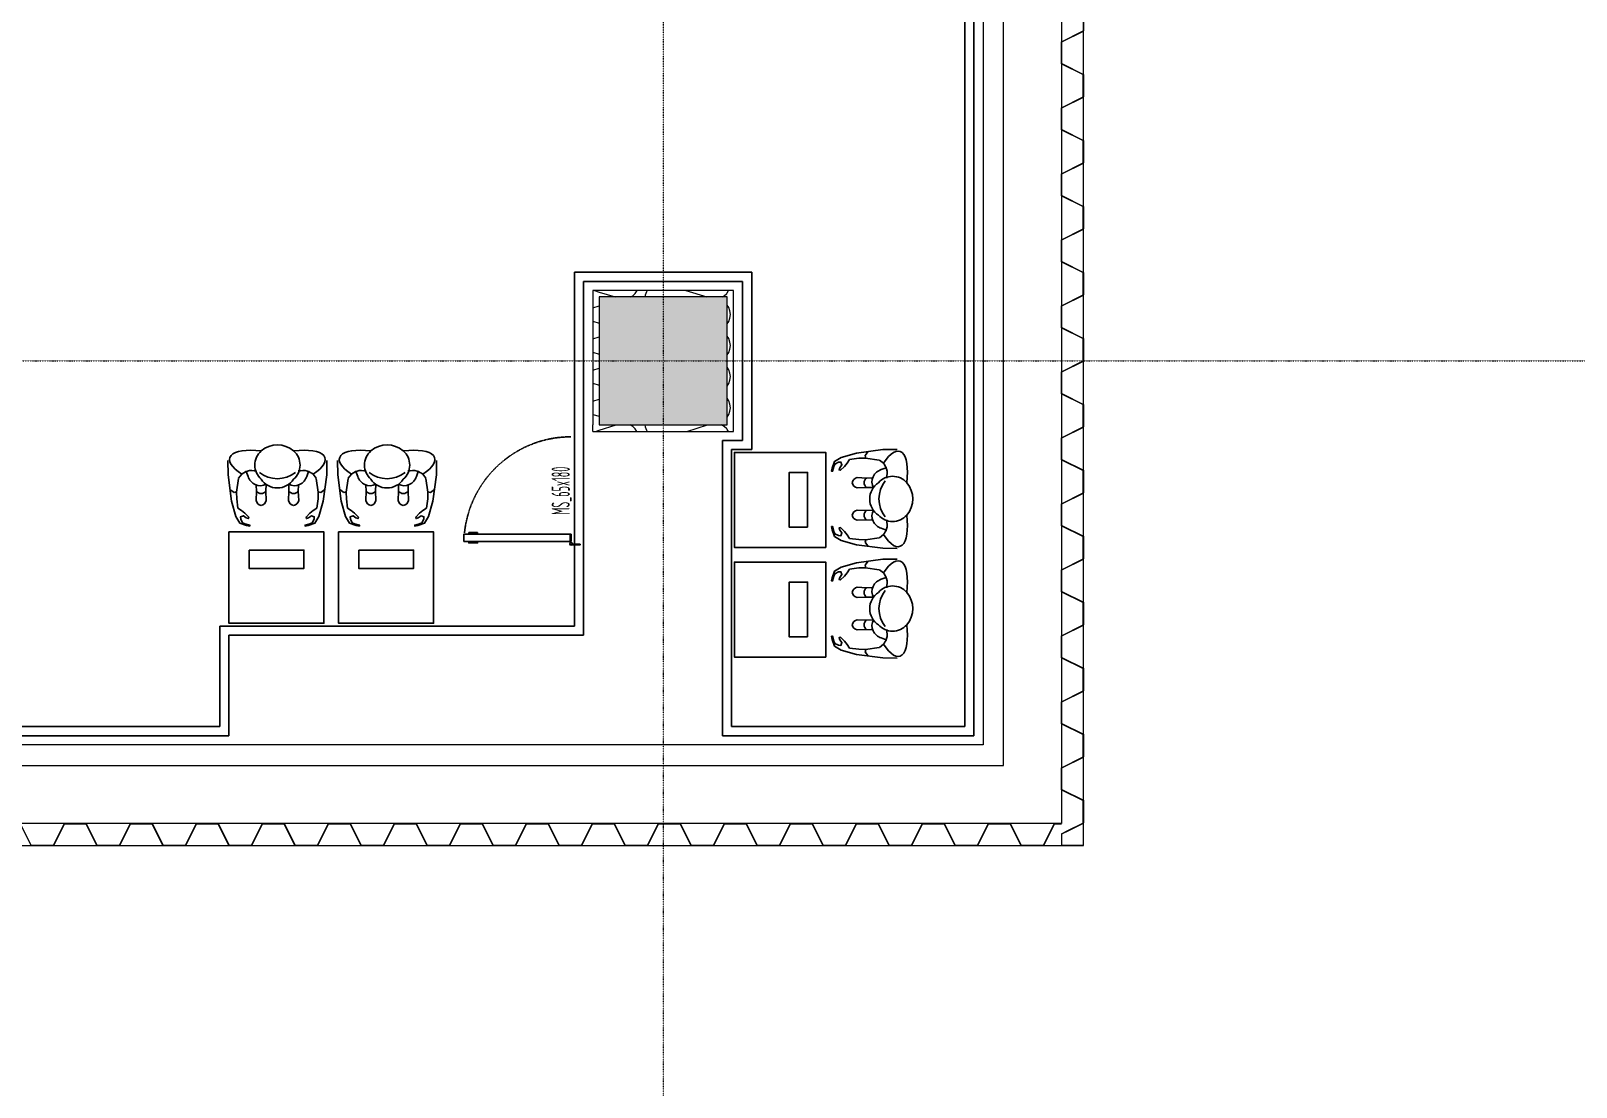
# Model space of a CAD drawing. Extents: x -32000 to 290600, y -29000 to 131250.
# Drawn here: x 258142 to 266594, y -3973 to 1806 of the extents above; entities that cross this region are included whole.
import ezdxf
from ezdxf.enums import TextEntityAlignment as Align

# ---------------------------------------------------------------- set-up
doc = ezdxf.new("R2010")
doc.units = 0
doc.header["$LTSCALE"] = 10
for name, pattern in [('H12PL3$0$JJP_三點線', [0.9, 0.3, -0.15, 0, -0.15, 0, -0.15, 0, -0.15]), ('H12PL3$0$JJP_虛線(退縮線、投影線、地下室範圍、非屬本工程、圖面分區)', [0.45, 0.3, -0.15]), ('XFDP30$0$HIDDEN', [0.3, 0.2, -0.1]), ('XFM7P30ICA$0$H12PL3$0$JJP_三點線', [0.9, 0.3, -0.15, 0, -0.15, 0, -0.15, 0, -0.15]), ('XFM7P30ICA$0$H12PL3$0$JJP_虛線(退縮線、投影線、地下室範圍、非屬本工程、圖面分區)', [0.45, 0.3, -0.15]), ('XFM7P30ICA$0$XFDP30$0$HIDDEN', [0.3, 0.2, -0.1])]:
    doc.linetypes.add(name, pattern=pattern)
for name, color, linetype in [('H12PL3$0$A-WALL-EX', 252, 'Continuous'), ('H12PL3$0$A-WALL-IN', 252, 'Continuous'), ('H12PL3$0$S-COL', 252, 'Continuous'), ('H12PL3$0$S-GRID', 252, 'Continuous'), ('XFDP30$0$A-Door (50K)', 2, 'Continuous'), ('XFDP30$0$A-W-P1S (50K)', 2, 'Continuous'), ('XFDP30$0$B-BM', 2, 'Continuous'), ('XFDP30$0$MDT-3-MF-4', 8, 'Continuous'), ('XFM7P30ICA$0$H12PL3$0$A-WALL-EX', 252, 'Continuous'), ('XFM7P30ICA$0$H12PL3$0$A-WALL-IN', 252, 'Continuous'), ('XFM7P30ICA$0$H12PL3$0$Hattch', 252, 'Continuous'), ('XFM7P30ICA$0$H12PL3$0$S-COL', 252, 'Continuous'), ('XFM7P30ICA$0$H12PL3$0$S-GRID', 252, 'Continuous'), ('XFM7P30ICA$0$XFDP30$0$A-Door (50K)', 2, 'Continuous'), ('XFM7P30ICA$0$XFDP30$0$A-W-P1S (50K)', 2, 'Continuous'), ('XFM7P30ICA$0$XFDP30$0$B-BM', 2, 'Continuous'), ('XFM7P30ICA$0$XFDP30$0$MDT-3-MF-4', 8, 'Continuous')]:
    doc.layers.add(name, color=color, linetype=linetype)
doc.styles.add('XFDP30$0$AA-TXT', font='isocp.shx', dxfattribs={"width": 0.8, "bigfont": 'china.shx'})
doc.styles.add('XFM7P30ICA$0$XFDP30$0$AA-TXT', font='isocp.shx', dxfattribs={"width": 0.8, "bigfont": 'china.shx'})

# ---------------------------------------------------------------- blocks, each defined once
blk = doc.blocks.new('XFDP30$0$Door-S65ab')
for p, q in [((8.79, 55.44), (8.79, 60.34)), ((8.79, 60.34), (9.59, 60.34)), ((9.59, 60.34), (9.59, 55.44)), ((9.59, 55.44), (8.79, 55.44))]:
    blk.add_line(p, q)
blk.add_lwpolyline([(4.79, 55.44), (4.79, 60.34), (3.99, 60.34), (3.99, 55.44)], close=True)
at = {"ltscale": 5}
blk.add_lwpolyline([(8.79, 4.34), (8.79, 62.94), (4.79, 62.94), (4.79, 4.34)], close=True, dxfattribs=at)
at = {"ltscale": 500}
for points in [[(3.25, -0.65), (3.25, 3.85), (3, 3.85), (3, -0.65)], [(8.49, 4.84), (3.99, 4.84), (3.99, 4.59), (8.49, 4.59)]]:
    blk.add_lwpolyline(points, close=True, dxfattribs=at)
at = {"linetype": 'XFDP30$0$HIDDEN', "ltscale": 0.1}
blk.add_arc((3.45, 4.39), 58.55, 0, 84.16667, dxfattribs=at)
at = {"ltscale": 500, "extrusion": (0, 0, -1)}
blk.add_ellipse((3.45, 4.39), major_axis=(-0.495, 0.495), ratio=1, start_param=5.497787, end_param=11.780972, dxfattribs=at)
at = {"color": 9, "style": 'XFDP30$0$AA-TXT', "width": 0.45}
blk.add_attdef('65X180', text='', height=10, dxfattribs=at).set_placement((32.5, 10), align=Align.MIDDLE_CENTER)
blk = doc.blocks.new('XFDP30')
at = {"layer": 'XFDP30$0$A-W-P1S (50K)'}
for p, q in [((263250, -2000), (263250, 19800)), ((263300, -2050), (263300, 19850)), ((261115, 485), (261115, -1450)), ((261115, 485), (262085, 485)), ((261165, 435), (261165, -1500)), ((261165, 435), (262035, 435)), ((262035, -435), (262035, 435)), ((262085, -485), (262085, 485)), ((261925, -435), (261925, -2050)), ((262035, -435), (261925, -435)), ((261975, -485), (261975, -2000)), ((262085, -485), (261975, -485)), ((261115, -1450), (259175, -1450)), ((259175, -1450), (259175, -2000)), ((261165, -1500), (259225, -1500)), ((259225, -1500), (259225, -2050)), ((243650, -2000), (259175, -2000)), ((261975, -2000), (263250, -2000)), ((243600, -2050), (259225, -2050)), ((261925, -2050), (263300, -2050))]:
    blk.add_line(p, q, dxfattribs=at)
at = {"layer": 'XFDP30$0$B-BM'}
for points in [[(262490, -1020), (262490, -500), (261990, -500), (261990, -1020)], [(262390, -910), (262390, -610), (262290, -610), (262290, -910)], [(259225, -935), (259745, -935), (259745, -1435), (259225, -1435)], [(259825, -935), (260345, -935), (260345, -1435), (259825, -1435)], [(259335, -1035), (259635, -1035), (259635, -1135), (259335, -1135)], [(259935, -1035), (260235, -1035), (260235, -1135), (259935, -1135)], [(262490, -1620), (262490, -1100), (261990, -1100), (261990, -1620)], [(262390, -1510), (262390, -1210), (262290, -1210), (262290, -1510)]]:
    blk.add_lwpolyline(points, close=True, dxfattribs=at)
at = {"layer": 'XFDP30$0$MDT-3-MF-4'}
for p, q in [((262721.8, -495.5), (262704.9, -518)), ((262880.7, -484.1), (262801.7, -485)), ((259219.5, -544.3), (259220.4, -623.3)), ((259760.9, -544.3), (259760, -623.3)), ((259819.5, -544.3), (259820.4, -623.3)), ((260360.9, -544.3), (260360, -623.3)), ((262704.9, -518), (262709, -531.3)), ((262784.3, -542.7), (262805.7, -559.7)), ((262793.6, -594.4), (262820.2, -584.6)), ((259278, -640.7), (259295.1, -619.3)), ((259329.8, -631.4), (259320, -604.8)), ((259650.6, -631.4), (259660.4, -604.8)), ((259702.3, -640.7), (259685.3, -619.3)), ((259878, -640.7), (259895.1, -619.3)), ((259929.8, -631.4), (259920, -604.8)), ((260250.6, -631.4), (260260.4, -604.8)), ((260302.3, -640.7), (260285.3, -619.3)), ((259230.9, -703.2), (259253.4, -720.1)), ((259253.4, -720.1), (259266.7, -716)), ((259727, -720.1), (259713.7, -716)), ((259749.5, -703.2), (259727, -720.1)), ((259830.9, -703.2), (259853.4, -720.1)), ((259853.4, -720.1), (259866.7, -716)), ((260327, -720.1), (260313.7, -716)), ((260349.5, -703.2), (260327, -720.1)), ((262793.6, -915.2), (262820.2, -925)), ((262704.9, -991.6), (262709, -978.3)), ((262721.8, -1014.1), (262704.9, -991.6)), ((262784.3, -967), (262805.7, -949.9)), ((262721.8, -1095.5), (262704.9, -1118)), ((262880.7, -1025.5), (262801.7, -1024.6)), ((262880.7, -1084.1), (262801.7, -1085)), ((262704.9, -1118), (262709, -1131.3)), ((262784.3, -1142.7), (262805.7, -1159.7)), ((262793.6, -1194.4), (262820.2, -1184.6)), ((262793.6, -1515.2), (262820.2, -1525)), ((262704.9, -1591.6), (262709, -1578.3)), ((262721.8, -1614.1), (262704.9, -1591.6)), ((262784.3, -1567), (262805.7, -1549.9)), ((262880.7, -1625.5), (262801.7, -1624.6))]:
    blk.add_line(p, q, dxfattribs=at)
for points in [[(262801.7, -485), (262658.4, -503.8), (262574.6, -527.6), (262538.2, -549.8), (262524, -586.2), (262521.7, -603.2), (262526.9, -603.2), (262534.1, -577.3), (262540.3, -563.8), (262560, -554.5), (262572.4, -553.5), (262578.6, -569), (262567.2, -584.5), (262563.1, -595.9), (262571.3, -598), (262592, -577.3), (262606.5, -558.7), (262619.9, -539), (262670.1, -532.5), (262707.7, -531.1), (262782.9, -542.4)], [(259220.4, -623.3), (259239.2, -766.6), (259263, -850.4), (259285.1, -886.8), (259321.6, -901), (259338.6, -903.3), (259338.6, -898.1), (259312.7, -890.9), (259299.2, -884.7), (259289.9, -865), (259288.9, -852.6), (259304.4, -846.4), (259319.9, -857.8), (259331.3, -861.9), (259333.4, -853.7), (259312.7, -833), (259294.1, -818.5), (259274.4, -805.1), (259267.8, -754.9), (259266.5, -717.3), (259277.8, -642.1)], [(259429.2, -762.5), (259427.1, -712.5), (259428.4, -674.9)], [(259551.1, -762.5), (259553.3, -712.5), (259551.9, -674.9)], [(259760, -623.3), (259741.2, -766.6), (259717.4, -850.4), (259695.2, -886.8), (259658.8, -901), (259641.8, -903.3), (259641.8, -898.1), (259667.7, -890.9), (259681.2, -884.7), (259690.5, -865), (259691.5, -852.6), (259676, -846.4), (259660.5, -857.8), (259649.1, -861.9), (259647, -853.7), (259667.7, -833), (259686.3, -818.5), (259706, -805.1), (259712.5, -754.9), (259713.9, -717.3), (259702.6, -642.1)], [(259820.4, -623.3), (259839.2, -766.6), (259863, -850.4), (259885.1, -886.8), (259921.6, -901), (259938.6, -903.3), (259938.6, -898.1), (259912.7, -890.9), (259899.2, -884.7), (259889.9, -865), (259888.9, -852.6), (259904.4, -846.4), (259919.9, -857.8), (259931.3, -861.9), (259933.4, -853.7), (259912.7, -833), (259894.1, -818.5), (259874.4, -805.1), (259867.8, -754.9), (259866.5, -717.3), (259877.8, -642.1)], [(260029.2, -762.5), (260027.1, -712.5), (260028.4, -674.9)], [(260151.1, -762.5), (260153.3, -712.5), (260151.9, -674.9)], [(260360, -623.3), (260341.2, -766.6), (260317.4, -850.4), (260295.2, -886.8), (260258.8, -901), (260241.8, -903.3), (260241.8, -898.1), (260267.7, -890.9), (260281.2, -884.7), (260290.5, -865), (260291.5, -852.6), (260276, -846.4), (260260.5, -857.8), (260249.1, -861.9), (260247, -853.7), (260267.7, -833), (260286.3, -818.5), (260306, -805.1), (260312.5, -754.9), (260313.9, -717.3), (260302.6, -642.1)], [(262662.5, -638.1), (262712.5, -640.3), (262746.4, -639)], [(259373.5, -762.5), (259375.7, -712.5), (259374.4, -678.7)], [(259606.9, -762.5), (259604.7, -712.5), (259606, -678.6)], [(259973.5, -762.5), (259975.7, -712.5), (259974.4, -678.7)], [(260206.9, -762.5), (260204.7, -712.5), (260206, -678.6)], [(262662.5, -693.9), (262712.5, -691.7), (262750.1, -693.1)], [(262662.5, -815.8), (262712.5, -817.9), (262750.1, -816.6)], [(262801.7, -1024.6), (262658.4, -1005.8), (262574.6, -982), (262538.2, -959.9), (262524, -923.4), (262521.7, -906.4), (262526.9, -906.4), (262534.1, -932.3), (262540.3, -945.8), (262560, -955.1), (262572.4, -956.1), (262578.6, -940.6), (262567.2, -925.1), (262563.1, -913.7), (262571.3, -911.6), (262592, -932.3), (262606.5, -950.9), (262619.9, -970.6), (262670.1, -977.2), (262707.7, -978.5), (262782.9, -967.2)], [(262662.5, -871.5), (262712.5, -869.3), (262746.3, -870.6)], [(262801.7, -1085), (262658.4, -1103.8), (262574.6, -1127.6), (262538.2, -1149.8), (262524, -1186.2), (262521.7, -1203.2), (262526.9, -1203.2), (262534.1, -1177.3), (262540.3, -1163.8), (262560, -1154.5), (262572.4, -1153.5), (262578.6, -1169), (262567.2, -1184.5), (262563.1, -1195.9), (262571.3, -1198), (262592, -1177.3), (262606.5, -1158.7), (262619.9, -1139), (262670.1, -1132.5), (262707.7, -1131.1), (262782.9, -1142.4)], [(262662.5, -1238.1), (262712.5, -1240.3), (262746.4, -1239)], [(262662.5, -1293.9), (262712.5, -1291.7), (262750.1, -1293.1)], [(262662.5, -1415.8), (262712.5, -1417.9), (262750.1, -1416.6)], [(262801.7, -1624.6), (262658.4, -1605.8), (262574.6, -1582), (262538.2, -1559.9), (262524, -1523.4), (262521.7, -1506.4), (262526.9, -1506.4), (262534.1, -1532.3), (262540.3, -1545.8), (262560, -1555.1), (262572.4, -1556.1), (262578.6, -1540.6), (262567.2, -1525.1), (262563.1, -1513.7), (262571.3, -1511.6), (262592, -1532.3), (262606.5, -1550.9), (262619.9, -1570.6), (262670.1, -1577.2), (262707.7, -1578.5), (262782.9, -1567.2)], [(262662.5, -1471.5), (262712.5, -1469.3), (262746.3, -1470.6)]]:
    blk.add_lwpolyline(points, dxfattribs=at)
for centre, radius, start, end in [((259468.5, -569.3), 102.2, 131.04382, 228.95618), ((259490.2, -594.3), 135.3, 48.97816, 131.02184), ((259511.9, -569.3), 102.2, 311.04382, 48.95618), ((260068.5, -569.3), 102.2, 131.04382, 228.95618), ((260090.2, -594.3), 135.3, 48.97816, 131.02184), ((260111.9, -569.3), 102.2, 311.04382, 48.95618), ((259397.1, -612.4), 69.9, 195.76106, 296.6613), ((259490.2, -483.7), 160.5, 232.02873, 307.97127), ((259490.2, -589), 105.8, 212.88495, 327.11505), ((259583.3, -612.4), 69.9, 243.3387, 344.23894), ((259997.1, -612.4), 69.9, 195.76106, 296.6613), ((260090.2, -483.7), 160.5, 232.02873, 307.97127), ((260090.2, -589), 105.8, 212.88495, 327.11505), ((260183.3, -612.4), 69.9, 243.3387, 344.23894), ((262668.5, -671.9), 34.4, 99.97707, 170.02293), ((262668.5, -660), 34.4, 189.97707, 260.02293), ((262731.7, -666), 32, 126.67686, 233.32314), ((262836, -754.8), 105.8, 122.88495, 237.11505), ((262812.6, -661.7), 69.9, 105.76106, 206.6613), ((262855.7, -733.1), 102.2, 41.04382, 138.95618), ((262941.3, -754.8), 160.5, 142.02873, 217.97127), ((262830.7, -754.8), 135.3, 318.97816, 41.02184), ((259401.4, -693.3), 32, 216.67686, 323.32314), ((259579, -693.3), 32, 216.67686, 323.32314), ((260001.4, -693.3), 32, 216.67686, 323.32314), ((260179, -693.3), 32, 216.67686, 323.32314), ((259407.3, -756.5), 34.4, 189.97707, 260.02293), ((259395.4, -756.5), 34.4, 279.97707, 350.02293), ((259585, -756.5), 34.4, 189.97707, 260.02293), ((259573.1, -756.5), 34.4, 279.97707, 350.02293), ((260007.3, -756.5), 34.4, 189.97707, 260.02293), ((259995.4, -756.5), 34.4, 279.97707, 350.02293), ((260185, -756.5), 34.4, 189.97707, 260.02293), ((260173.1, -756.5), 34.4, 279.97707, 350.02293), ((262668.5, -849.6), 34.4, 99.97707, 170.02293), ((262668.5, -837.7), 34.4, 189.97707, 260.02293), ((262731.7, -843.6), 32, 126.67686, 233.32314), ((262812.6, -847.9), 69.9, 153.3387, 254.23894), ((262855.7, -776.5), 102.2, 221.04382, 318.95618), ((262668.5, -1271.9), 34.4, 99.97707, 170.02293), ((262668.5, -1260), 34.4, 189.97707, 260.02293), ((262731.7, -1266), 32, 126.67686, 233.32314), ((262836, -1354.8), 105.8, 122.88495, 237.11505), ((262812.6, -1261.7), 69.9, 105.76106, 206.6613), ((262855.7, -1333.1), 102.2, 41.04382, 138.95618), ((262941.3, -1354.8), 160.5, 142.02873, 217.97127), ((262830.7, -1354.8), 135.3, 318.97816, 41.02184), ((262668.5, -1449.6), 34.4, 99.97707, 170.02293), ((262731.7, -1443.6), 32, 126.67686, 233.32314), ((262812.6, -1447.9), 69.9, 153.3387, 254.23894), ((262668.5, -1437.7), 34.4, 189.97707, 260.02293), ((262855.7, -1376.5), 102.2, 221.04382, 318.95618)]:
    blk.add_arc(centre, radius, start, end, dxfattribs=at)
at = {"layer": 'XFDP30$0$MDT-3-MF-4', "extrusion": (0, 0, -1)}
for centre, major_axis, start_param, end_param in [((259478.6, -600.6), (248.5, -70.3), 2.296729, 4.298921), ((259501.8, -600.6), (-248.5, -70.3), 1.984264, 3.986456), ((260078.6, -600.6), (248.5, -70.3), 2.296729, 4.298921), ((260101.8, -600.6), (-248.5, -70.3), 1.984264, 3.986456)]:
    blk.add_ellipse(centre, major_axis=major_axis, ratio=0.35182, start_param=start_param, end_param=end_param, dxfattribs=at)
at = {"layer": 'XFDP30$0$MDT-3-MF-4'}
for centre, major_axis, start_param, end_param in [((262824.4, -743.2), (-70.3, -248.5), 1.984264, 3.986456), ((262824.4, -766.4), (-70.3, 248.5), 2.296729, 4.298921), ((262824.4, -1343.2), (-70.3, -248.5), 1.984264, 3.986456), ((262824.4, -1366.4), (-70.3, 248.5), 2.296729, 4.298921)]:
    blk.add_ellipse(centre, major_axis=major_axis, ratio=0.35182, start_param=start_param, end_param=end_param, dxfattribs=at)
for points in [[(262805.7, -559.7), (262822.5, -590.7), (262823.4, -641.1)], [(259295.1, -619.3), (259326.1, -602.5), (259376.4, -601.6)], [(259685.3, -619.3), (259654.3, -602.5), (259603.9, -601.6)], [(259895.1, -619.3), (259926.1, -602.5), (259976.4, -601.6)], [(260285.3, -619.3), (260254.3, -602.5), (260203.9, -601.6)], [(262805.7, -949.9), (262822.5, -918.9), (262823.4, -868.6)], [(262805.7, -1159.7), (262822.5, -1190.7), (262823.4, -1241.1)], [(262805.7, -1549.9), (262822.5, -1518.9), (262823.4, -1468.6)]]:
    blk.add_spline(points, degree=3, dxfattribs=at)
at = {"layer": 'XFDP30$0$A-Door (50K)', "xscale": 10, "yscale": 10, "zscale": 10, "rotation": 90}
blk.add_blockref('XFDP30$0$Door-S65ab', (261140, -1035), dxfattribs=at).add_auto_attribs({'65X180': 'MS_65x180'})
blk = doc.blocks.new('H12PL3')
at = {"layer": 'H12PL3$0$A-WALL-EX', "linetype": 'H12PL3$0$JJP_虛線(退縮線、投影線、地下室範圍、非屬本工程、圖面分區)', "lineweight": 0}
for p, q in [((263900, -2530), (263900, 30380)), ((263900, -2650), (263900, -2530)), ((243220, -2650), (263780, -2650)), ((263780, -2650), (263900, -2650))]:
    blk.add_line(p, q, dxfattribs=at)
at = {"layer": 'H12PL3$0$A-WALL-EX', "linetype": 'H12PL3$0$JJP_虛線(退縮線、投影線、地下室範圍、非屬本工程、圖面分區)', "lineweight": 0, "flags": 128}
for points in [[(263900.03, -2650.03), (263900.03, 30500)], [(263780, 30380), (263780, -2530)], [(263780, 30380), (263780, -2530)], [(263900, -2650), (263900, 30380)], [(263780, -2530), (243220, -2530)], [(263780, -2530), (243220, -2530)], [(243099.97, -2650.03), (263900, -2650.03)], [(243100, -2650), (263780, -2650)], [(263900, -2650), (263780, -2650)], [(263900.03, -2650.03), (263900, -2650.03)]]:
    blk.add_lwpolyline(points, dxfattribs=at)
at = {"layer": 'H12PL3$0$A-WALL-EX', "lineweight": 0, "flags": 128}
for points in [[(263780, 21050), (263780, -2530)], [(263900, -2650), (263900, 21050)], [(263780, -2530), (243220, -2530)], [(243100, -2650), (263780, -2650)], [(263900, -2650), (263780, -2650)]]:
    blk.add_lwpolyline(points, dxfattribs=at)
at = {"layer": 'H12PL3$0$A-WALL-IN', "lineweight": 0, "flags": 128}
for points in [[(263350, 26150), (263350, -2100)], [(263462.5, -2100), (263462.5, 26150)], [(261215, 385), (261215, 350)], [(261950, 385), (261215, 385)], [(261215, 350), (261215, -350)], [(261985, 385), (261950, 385)], [(261985, -350), (261985, 385)], [(261215, -385), (261215, -350)], [(261215, -385), (261985, -385)], [(261985, -385), (261985, -350)], [(263350, -2100), (243550, -2100)], [(263462.5, -2212.5), (263462.5, -2100)], [(243550, -2212.5), (263462.5, -2212.5)]]:
    blk.add_lwpolyline(points, dxfattribs=at)
at = {"layer": 'H12PL3$0$S-COL', "lineweight": 0, "flags": 128}
blk.add_lwpolyline([(261250, -350), (261950, -350), (261950, 350), (261250, 350)], close=True, dxfattribs=at)
at = {"layer": 'H12PL3$0$S-GRID', "linetype": 'H12PL3$0$JJP_三點線', "lineweight": 0}
for p, q in [((261600, 128250), (261600, -28000)), ((-29000, 0), (289600, 0))]:
    blk.add_line(p, q, dxfattribs=at)
blk.add_blockref('XFDP30', (0, 0))
blk = doc.blocks.new('XFM7P30ICA$0$XFDP30$0$Door-S65ab')
for p, q in [((8.79, 55.44), (8.79, 60.34)), ((8.79, 60.34), (9.59, 60.34)), ((9.59, 60.34), (9.59, 55.44)), ((9.59, 55.44), (8.79, 55.44))]:
    blk.add_line(p, q)
blk.add_lwpolyline([(4.79, 55.44), (4.79, 60.34), (3.99, 60.34), (3.99, 55.44)], close=True)
at = {"ltscale": 5}
blk.add_lwpolyline([(8.79, 4.34), (8.79, 62.94), (4.79, 62.94), (4.79, 4.34)], close=True, dxfattribs=at)
at = {"ltscale": 500}
for points in [[(3.25, -0.65), (3.25, 3.85), (3, 3.85), (3, -0.65)], [(8.49, 4.84), (3.99, 4.84), (3.99, 4.59), (8.49, 4.59)]]:
    blk.add_lwpolyline(points, close=True, dxfattribs=at)
at = {"linetype": 'XFM7P30ICA$0$XFDP30$0$HIDDEN', "ltscale": 0.1}
blk.add_arc((3.45, 4.39), 58.55, 0, 84.16667, dxfattribs=at)
at = {"ltscale": 500, "extrusion": (0, 0, -1)}
blk.add_ellipse((3.45, 4.39), major_axis=(-0.495, 0.495), ratio=1, start_param=5.497787, end_param=11.780972, dxfattribs=at)
at = {"color": 9, "style": 'XFM7P30ICA$0$XFDP30$0$AA-TXT', "width": 0.45}
blk.add_attdef('65X180', text='', height=10, dxfattribs=at).set_placement((32.5, 10), align=Align.MIDDLE_CENTER)
blk = doc.blocks.new('XFM7P30ICA$0$XFDP30')
at = {"layer": 'XFM7P30ICA$0$XFDP30$0$A-W-P1S (50K)'}
for p, q in [((263250, -2000), (263250, 19800)), ((263300, -2050), (263300, 19850)), ((261115, 485), (261115, -1450)), ((261115, 485), (262085, 485)), ((261165, 435), (261165, -1500)), ((261165, 435), (262035, 435)), ((262035, -435), (262035, 435)), ((262085, -485), (262085, 485)), ((261925, -435), (261925, -2050)), ((262035, -435), (261925, -435)), ((261975, -485), (261975, -2000)), ((262085, -485), (261975, -485)), ((261115, -1450), (259175, -1450)), ((259175, -1450), (259175, -2000)), ((261165, -1500), (259225, -1500)), ((259225, -1500), (259225, -2050)), ((243650, -2000), (259175, -2000)), ((261975, -2000), (263250, -2000)), ((243600, -2050), (259225, -2050)), ((261925, -2050), (263300, -2050))]:
    blk.add_line(p, q, dxfattribs=at)
at = {"layer": 'XFM7P30ICA$0$XFDP30$0$B-BM'}
for points in [[(262490, -1020), (262490, -500), (261990, -500), (261990, -1020)], [(262390, -910), (262390, -610), (262290, -610), (262290, -910)], [(259225, -935), (259745, -935), (259745, -1435), (259225, -1435)], [(259825, -935), (260345, -935), (260345, -1435), (259825, -1435)], [(259335, -1035), (259635, -1035), (259635, -1135), (259335, -1135)], [(259935, -1035), (260235, -1035), (260235, -1135), (259935, -1135)], [(262490, -1620), (262490, -1100), (261990, -1100), (261990, -1620)], [(262390, -1510), (262390, -1210), (262290, -1210), (262290, -1510)]]:
    blk.add_lwpolyline(points, close=True, dxfattribs=at)
at = {"layer": 'XFM7P30ICA$0$XFDP30$0$MDT-3-MF-4'}
for p, q in [((262721.8, -495.5), (262704.9, -518)), ((262880.7, -484.1), (262801.7, -485)), ((259219.5, -544.3), (259220.4, -623.3)), ((259760.9, -544.3), (259760, -623.3)), ((259819.5, -544.3), (259820.4, -623.3)), ((260360.9, -544.3), (260360, -623.3)), ((262704.9, -518), (262709, -531.3)), ((262784.3, -542.7), (262805.7, -559.7)), ((262793.6, -594.4), (262820.2, -584.6)), ((259278, -640.7), (259295.1, -619.3)), ((259329.8, -631.4), (259320, -604.8)), ((259650.6, -631.4), (259660.4, -604.8)), ((259702.3, -640.7), (259685.3, -619.3)), ((259878, -640.7), (259895.1, -619.3)), ((259929.8, -631.4), (259920, -604.8)), ((260250.6, -631.4), (260260.4, -604.8)), ((260302.3, -640.7), (260285.3, -619.3)), ((259230.9, -703.2), (259253.4, -720.1)), ((259253.4, -720.1), (259266.7, -716)), ((259727, -720.1), (259713.7, -716)), ((259749.5, -703.2), (259727, -720.1)), ((259830.9, -703.2), (259853.4, -720.1)), ((259853.4, -720.1), (259866.7, -716)), ((260327, -720.1), (260313.7, -716)), ((260349.5, -703.2), (260327, -720.1)), ((262793.6, -915.2), (262820.2, -925)), ((262704.9, -991.6), (262709, -978.3)), ((262721.8, -1014.1), (262704.9, -991.6)), ((262784.3, -967), (262805.7, -949.9)), ((262721.8, -1095.5), (262704.9, -1118)), ((262880.7, -1025.5), (262801.7, -1024.6)), ((262880.7, -1084.1), (262801.7, -1085)), ((262704.9, -1118), (262709, -1131.3)), ((262784.3, -1142.7), (262805.7, -1159.7)), ((262793.6, -1194.4), (262820.2, -1184.6)), ((262793.6, -1515.2), (262820.2, -1525)), ((262704.9, -1591.6), (262709, -1578.3)), ((262721.8, -1614.1), (262704.9, -1591.6)), ((262784.3, -1567), (262805.7, -1549.9)), ((262880.7, -1625.5), (262801.7, -1624.6))]:
    blk.add_line(p, q, dxfattribs=at)
for points in [[(262801.7, -485), (262658.4, -503.8), (262574.6, -527.6), (262538.2, -549.8), (262524, -586.2), (262521.7, -603.2), (262526.9, -603.2), (262534.1, -577.3), (262540.3, -563.8), (262560, -554.5), (262572.4, -553.5), (262578.6, -569), (262567.2, -584.5), (262563.1, -595.9), (262571.3, -598), (262592, -577.3), (262606.5, -558.7), (262619.9, -539), (262670.1, -532.5), (262707.7, -531.1), (262782.9, -542.4)], [(259220.4, -623.3), (259239.2, -766.6), (259263, -850.4), (259285.1, -886.8), (259321.6, -901), (259338.6, -903.3), (259338.6, -898.1), (259312.7, -890.9), (259299.2, -884.7), (259289.9, -865), (259288.9, -852.6), (259304.4, -846.4), (259319.9, -857.8), (259331.3, -861.9), (259333.4, -853.7), (259312.7, -833), (259294.1, -818.5), (259274.4, -805.1), (259267.8, -754.9), (259266.5, -717.3), (259277.8, -642.1)], [(259429.2, -762.5), (259427.1, -712.5), (259428.4, -674.9)], [(259551.1, -762.5), (259553.3, -712.5), (259551.9, -674.9)], [(259760, -623.3), (259741.2, -766.6), (259717.4, -850.4), (259695.2, -886.8), (259658.8, -901), (259641.8, -903.3), (259641.8, -898.1), (259667.7, -890.9), (259681.2, -884.7), (259690.5, -865), (259691.5, -852.6), (259676, -846.4), (259660.5, -857.8), (259649.1, -861.9), (259647, -853.7), (259667.7, -833), (259686.3, -818.5), (259706, -805.1), (259712.5, -754.9), (259713.9, -717.3), (259702.6, -642.1)], [(259820.4, -623.3), (259839.2, -766.6), (259863, -850.4), (259885.1, -886.8), (259921.6, -901), (259938.6, -903.3), (259938.6, -898.1), (259912.7, -890.9), (259899.2, -884.7), (259889.9, -865), (259888.9, -852.6), (259904.4, -846.4), (259919.9, -857.8), (259931.3, -861.9), (259933.4, -853.7), (259912.7, -833), (259894.1, -818.5), (259874.4, -805.1), (259867.8, -754.9), (259866.5, -717.3), (259877.8, -642.1)], [(260029.2, -762.5), (260027.1, -712.5), (260028.4, -674.9)], [(260151.1, -762.5), (260153.3, -712.5), (260151.9, -674.9)], [(260360, -623.3), (260341.2, -766.6), (260317.4, -850.4), (260295.2, -886.8), (260258.8, -901), (260241.8, -903.3), (260241.8, -898.1), (260267.7, -890.9), (260281.2, -884.7), (260290.5, -865), (260291.5, -852.6), (260276, -846.4), (260260.5, -857.8), (260249.1, -861.9), (260247, -853.7), (260267.7, -833), (260286.3, -818.5), (260306, -805.1), (260312.5, -754.9), (260313.9, -717.3), (260302.6, -642.1)], [(262662.5, -638.1), (262712.5, -640.3), (262746.4, -639)], [(259373.5, -762.5), (259375.7, -712.5), (259374.4, -678.7)], [(259606.9, -762.5), (259604.7, -712.5), (259606, -678.6)], [(259973.5, -762.5), (259975.7, -712.5), (259974.4, -678.7)], [(260206.9, -762.5), (260204.7, -712.5), (260206, -678.6)], [(262662.5, -693.9), (262712.5, -691.7), (262750.1, -693.1)], [(262662.5, -815.8), (262712.5, -817.9), (262750.1, -816.6)], [(262801.7, -1024.6), (262658.4, -1005.8), (262574.6, -982), (262538.2, -959.9), (262524, -923.4), (262521.7, -906.4), (262526.9, -906.4), (262534.1, -932.3), (262540.3, -945.8), (262560, -955.1), (262572.4, -956.1), (262578.6, -940.6), (262567.2, -925.1), (262563.1, -913.7), (262571.3, -911.6), (262592, -932.3), (262606.5, -950.9), (262619.9, -970.6), (262670.1, -977.2), (262707.7, -978.5), (262782.9, -967.2)], [(262662.5, -871.5), (262712.5, -869.3), (262746.3, -870.6)], [(262801.7, -1085), (262658.4, -1103.8), (262574.6, -1127.6), (262538.2, -1149.8), (262524, -1186.2), (262521.7, -1203.2), (262526.9, -1203.2), (262534.1, -1177.3), (262540.3, -1163.8), (262560, -1154.5), (262572.4, -1153.5), (262578.6, -1169), (262567.2, -1184.5), (262563.1, -1195.9), (262571.3, -1198), (262592, -1177.3), (262606.5, -1158.7), (262619.9, -1139), (262670.1, -1132.5), (262707.7, -1131.1), (262782.9, -1142.4)], [(262662.5, -1238.1), (262712.5, -1240.3), (262746.4, -1239)], [(262662.5, -1293.9), (262712.5, -1291.7), (262750.1, -1293.1)], [(262662.5, -1415.8), (262712.5, -1417.9), (262750.1, -1416.6)], [(262801.7, -1624.6), (262658.4, -1605.8), (262574.6, -1582), (262538.2, -1559.9), (262524, -1523.4), (262521.7, -1506.4), (262526.9, -1506.4), (262534.1, -1532.3), (262540.3, -1545.8), (262560, -1555.1), (262572.4, -1556.1), (262578.6, -1540.6), (262567.2, -1525.1), (262563.1, -1513.7), (262571.3, -1511.6), (262592, -1532.3), (262606.5, -1550.9), (262619.9, -1570.6), (262670.1, -1577.2), (262707.7, -1578.5), (262782.9, -1567.2)], [(262662.5, -1471.5), (262712.5, -1469.3), (262746.3, -1470.6)]]:
    blk.add_lwpolyline(points, dxfattribs=at)
for centre, radius, start, end in [((259468.5, -569.3), 102.2, 131.04382, 228.95618), ((259490.2, -594.3), 135.3, 48.97816, 131.02184), ((259511.9, -569.3), 102.2, 311.04382, 48.95618), ((260068.5, -569.3), 102.2, 131.04382, 228.95618), ((260090.2, -594.3), 135.3, 48.97816, 131.02184), ((260111.9, -569.3), 102.2, 311.04382, 48.95618), ((259397.1, -612.4), 69.9, 195.76106, 296.6613), ((259490.2, -483.7), 160.5, 232.02873, 307.97127), ((259490.2, -589), 105.8, 212.88495, 327.11505), ((259583.3, -612.4), 69.9, 243.3387, 344.23894), ((259997.1, -612.4), 69.9, 195.76106, 296.6613), ((260090.2, -483.7), 160.5, 232.02873, 307.97127), ((260090.2, -589), 105.8, 212.88495, 327.11505), ((260183.3, -612.4), 69.9, 243.3387, 344.23894), ((262668.5, -671.9), 34.4, 99.97707, 170.02293), ((262668.5, -660), 34.4, 189.97707, 260.02293), ((262731.7, -666), 32, 126.67686, 233.32314), ((262836, -754.8), 105.8, 122.88495, 237.11505), ((262812.6, -661.7), 69.9, 105.76106, 206.6613), ((262855.7, -733.1), 102.2, 41.04382, 138.95618), ((262941.3, -754.8), 160.5, 142.02873, 217.97127), ((262830.7, -754.8), 135.3, 318.97816, 41.02184), ((259401.4, -693.3), 32, 216.67686, 323.32314), ((259579, -693.3), 32, 216.67686, 323.32314), ((260001.4, -693.3), 32, 216.67686, 323.32314), ((260179, -693.3), 32, 216.67686, 323.32314), ((259407.3, -756.5), 34.4, 189.97707, 260.02293), ((259395.4, -756.5), 34.4, 279.97707, 350.02293), ((259585, -756.5), 34.4, 189.97707, 260.02293), ((259573.1, -756.5), 34.4, 279.97707, 350.02293), ((260007.3, -756.5), 34.4, 189.97707, 260.02293), ((259995.4, -756.5), 34.4, 279.97707, 350.02293), ((260185, -756.5), 34.4, 189.97707, 260.02293), ((260173.1, -756.5), 34.4, 279.97707, 350.02293), ((262668.5, -849.6), 34.4, 99.97707, 170.02293), ((262668.5, -837.7), 34.4, 189.97707, 260.02293), ((262731.7, -843.6), 32, 126.67686, 233.32314), ((262812.6, -847.9), 69.9, 153.3387, 254.23894), ((262855.7, -776.5), 102.2, 221.04382, 318.95618), ((262668.5, -1271.9), 34.4, 99.97707, 170.02293), ((262668.5, -1260), 34.4, 189.97707, 260.02293), ((262731.7, -1266), 32, 126.67686, 233.32314), ((262836, -1354.8), 105.8, 122.88495, 237.11505), ((262812.6, -1261.7), 69.9, 105.76106, 206.6613), ((262855.7, -1333.1), 102.2, 41.04382, 138.95618), ((262941.3, -1354.8), 160.5, 142.02873, 217.97127), ((262830.7, -1354.8), 135.3, 318.97816, 41.02184), ((262668.5, -1449.6), 34.4, 99.97707, 170.02293), ((262731.7, -1443.6), 32, 126.67686, 233.32314), ((262812.6, -1447.9), 69.9, 153.3387, 254.23894), ((262668.5, -1437.7), 34.4, 189.97707, 260.02293), ((262855.7, -1376.5), 102.2, 221.04382, 318.95618)]:
    blk.add_arc(centre, radius, start, end, dxfattribs=at)
at = {"layer": 'XFM7P30ICA$0$XFDP30$0$MDT-3-MF-4', "extrusion": (0, 0, -1)}
for centre, major_axis, start_param, end_param in [((259478.6, -600.6), (248.5, -70.3), 2.296729, 4.298921), ((259501.8, -600.6), (-248.5, -70.3), 1.984264, 3.986456), ((260078.6, -600.6), (248.5, -70.3), 2.296729, 4.298921), ((260101.8, -600.6), (-248.5, -70.3), 1.984264, 3.986456)]:
    blk.add_ellipse(centre, major_axis=major_axis, ratio=0.35182, start_param=start_param, end_param=end_param, dxfattribs=at)
at = {"layer": 'XFM7P30ICA$0$XFDP30$0$MDT-3-MF-4'}
for centre, major_axis, start_param, end_param in [((262824.4, -743.2), (-70.3, -248.5), 1.984264, 3.986456), ((262824.4, -766.4), (-70.3, 248.5), 2.296729, 4.298921), ((262824.4, -1343.2), (-70.3, -248.5), 1.984264, 3.986456), ((262824.4, -1366.4), (-70.3, 248.5), 2.296729, 4.298921)]:
    blk.add_ellipse(centre, major_axis=major_axis, ratio=0.35182, start_param=start_param, end_param=end_param, dxfattribs=at)
for points in [[(262805.7, -559.7), (262822.5, -590.7), (262823.4, -641.1)], [(259295.1, -619.3), (259326.1, -602.5), (259376.4, -601.6)], [(259685.3, -619.3), (259654.3, -602.5), (259603.9, -601.6)], [(259895.1, -619.3), (259926.1, -602.5), (259976.4, -601.6)], [(260285.3, -619.3), (260254.3, -602.5), (260203.9, -601.6)], [(262805.7, -949.9), (262822.5, -918.9), (262823.4, -868.6)], [(262805.7, -1159.7), (262822.5, -1190.7), (262823.4, -1241.1)], [(262805.7, -1549.9), (262822.5, -1518.9), (262823.4, -1468.6)]]:
    blk.add_spline(points, degree=3, dxfattribs=at)
at = {"layer": 'XFM7P30ICA$0$XFDP30$0$A-Door (50K)', "xscale": 10, "yscale": 10, "zscale": 10, "rotation": 89.99999999999999}
blk.add_blockref('XFM7P30ICA$0$XFDP30$0$Door-S65ab', (261140, -1035), dxfattribs=at).add_auto_attribs({'65X180': 'MS_65x180'})
blk = doc.blocks.new('XFM7P30ICA$0$H12PL3')
at = {"layer": 'XFM7P30ICA$0$H12PL3$0$Hattch', "linetype": 'Continuous', "lineweight": 0}
blk.add_hatch(color=256, dxfattribs=at).paths.add_polyline_path([(261250, -350), (261950, -350), (261950, 350), (261250, 350)])
at = {"layer": 'XFM7P30ICA$0$H12PL3$0$A-WALL-EX', "linetype": 'XFM7P30ICA$0$H12PL3$0$JJP_虛線(退縮線、投影線、地下室範圍、非屬本工程、圖面分區)', "lineweight": 0}
for p, q in [((263900, -2530), (263900, 30380)), ((263900, -2650), (263900, -2530)), ((243220, -2650), (263780, -2650)), ((263780, -2650), (263900, -2650))]:
    blk.add_line(p, q, dxfattribs=at)
at = {"layer": 'XFM7P30ICA$0$H12PL3$0$A-WALL-EX', "linetype": 'XFM7P30ICA$0$H12PL3$0$JJP_虛線(退縮線、投影線、地下室範圍、非屬本工程、圖面分區)', "lineweight": 0, "flags": 128}
for points in [[(263900.03, -2650.03), (263900.03, 30500)], [(263780, 30380), (263780, -2530)], [(263780, 30380), (263780, -2530)], [(263900, -2650), (263900, 30380)], [(263780, -2530), (243220, -2530)], [(263780, -2530), (243220, -2530)], [(243099.97, -2650.03), (263900, -2650.03)], [(243100, -2650), (263780, -2650)], [(263900, -2650), (263780, -2650)], [(263900.03, -2650.03), (263900, -2650.03)]]:
    blk.add_lwpolyline(points, dxfattribs=at)
at = {"layer": 'XFM7P30ICA$0$H12PL3$0$A-WALL-EX', "lineweight": 0, "flags": 128}
for points in [[(263780, 21050), (263780, -2530)], [(263900, -2650), (263900, 21050)], [(263780, -2530), (243220, -2530)], [(243100, -2650), (263780, -2650)], [(263900, -2650), (263780, -2650)]]:
    blk.add_lwpolyline(points, dxfattribs=at)
at = {"layer": 'XFM7P30ICA$0$H12PL3$0$A-WALL-IN', "lineweight": 0, "flags": 128}
for points in [[(263462.5, -2100), (263462.5, 26300)], [(263350, 21850), (263350, -2100)], [(261215, 385), (261215, 350)], [(261950, 385), (261215, 385)], [(261215, 350), (261215, -350)], [(261985, 385), (261950, 385)], [(261985, -350), (261985, 385)], [(261215, -385), (261215, -350)], [(261215, -385), (261985, -385)], [(261985, -385), (261985, -350)], [(263350, -2100), (243550, -2100)], [(263462.5, -2212.5), (263462.5, -2100)], [(243550, -2212.5), (263462.5, -2212.5)]]:
    blk.add_lwpolyline(points, dxfattribs=at)
at = {"layer": 'XFM7P30ICA$0$H12PL3$0$Hattch', "lineweight": 0}
for p, q in [((263900, 1928.95), (263900, 1805.19)), ((263780, 1746.03), (263898.32, 1805.19)), ((263781.68, 1744.99), (263900, 1804.15)), ((263780, 1626.03), (263780, 1746.03)), ((263781.68, 1627.07), (263781.68, 1744.99)), ((263780, 1626.03), (263898.32, 1566.87)), ((263781.68, 1627.07), (263900, 1567.91)), ((263898.32, 1445.19), (263898.32, 1566.87)), ((263900, 1567.91), (263900, 1444.15)), ((263780, 1384.99), (263898.32, 1444.15)), ((263781.68, 1383.95), (263900, 1443.11)), ((263780, 1264.99), (263780, 1384.99)), ((263781.68, 1266.03), (263781.68, 1383.95)), ((263780, 1264.99), (263898.32, 1205.83)), ((263781.68, 1266.03), (263900, 1206.87)), ((263898.32, 1084.15), (263898.32, 1205.83)), ((263900, 1206.87), (263900, 1083.11)), ((263780, 1023.95), (263898.32, 1083.11)), ((263780, 903.95), (263780, 1023.95)), ((263781.68, 1022.92), (263900, 1082.08)), ((263781.68, 904.99), (263781.68, 1022.92)), ((263780, 903.95), (263898.32, 844.79)), ((263781.68, 904.99), (263900, 845.83)), ((263900, 845.83), (263900, 722.08)), ((263898.32, 723.11), (263898.32, 844.79)), ((263780, 662.92), (263898.32, 722.08)), ((263781.68, 661.88), (263900, 721.04)), ((263780, 542.92), (263780, 662.92)), ((263781.68, 543.95), (263781.68, 661.88)), ((263780, 542.92), (263898.32, 483.76)), ((263781.68, 543.95), (263900, 484.79)), ((263898.32, 362.08), (263898.32, 483.76)), ((263900, 484.79), (263900, 361.04)), ((261224.62, 385), (261250, 377.2)), ((261250, 377.2), (261338.56, 350)), ((261422.48, 350), (261433.82, 356.49)), ((261433.82, 356.49), (261448.15, 369.92)), ((261448.15, 369.92), (261458.11, 385)), ((261502.29, 359.5), (261501.17, 350)), ((261509.03, 377.94), (261502.29, 359.5)), ((261513.69, 385), (261509.03, 377.94)), ((261724.62, 385), (261838.56, 350)), ((261922.48, 350), (261933.82, 356.49)), ((261933.82, 356.49), (261948.15, 369.92)), ((261948.15, 369.92), (261950, 372.72)), ((261950, 372.72), (261958.11, 385)), ((263780, 301.88), (263898.32, 361.04)), ((263781.68, 300.84), (263900, 360)), ((261215, 290.52), (261250, 301.28)), ((261958.97, 292.18), (261950, 305.76)), ((261965.71, 273.74), (261958.97, 292.18)), ((261968, 254.24), (261965.71, 273.74)), ((261965.71, 234.74), (261968, 254.24)), ((263780, 181.88), (263780, 301.88)), ((263781.68, 182.92), (263781.68, 300.84)), ((261215, 217.96), (261250, 207.2)), ((261950, 202.72), (261958.97, 216.3)), ((261958.97, 216.3), (261965.71, 234.74)), ((263780, 181.88), (263898.32, 122.72)), ((263781.68, 182.92), (263900, 123.76)), ((261215, 120.52), (261250, 131.28)), ((261958.97, 122.18), (261950, 135.76)), ((261965.71, 103.74), (261958.97, 122.18)), ((261968, 84.24), (261965.71, 103.74)), ((263898.32, 1.04), (263898.32, 122.72)), ((263900, 123.76), (263900, 0)), ((261215, 47.96), (261250, 37.2)), ((261950, 32.72), (261958.97, 46.3)), ((261958.97, 46.3), (261965.71, 64.74)), ((261965.71, 64.74), (261968, 84.24)), ((261215, -49.48), (261250, -38.72)), ((261958.97, -47.82), (261950, -34.24)), ((261965.71, -66.26), (261958.97, -47.82)), ((261968, -85.76), (261965.71, -66.26)), ((263780, -59.16), (263898.32, 0)), ((263780, -179.16), (263780, -59.16)), ((263781.68, -60.2), (263900, -1.04)), ((263781.68, -178.12), (263781.68, -60.2)), ((261215, -122.04), (261250, -132.8)), ((261950, -137.28), (261958.97, -123.7)), ((261958.97, -123.7), (261965.71, -105.26)), ((261965.71, -105.26), (261968, -85.76)), ((261215, -219.48), (261250, -208.72)), ((261958.97, -217.82), (261950, -204.24)), ((261965.71, -236.26), (261958.97, -217.82)), ((261968, -255.76), (261965.71, -236.26)), ((263780, -179.16), (263898.32, -238.32)), ((263781.68, -178.12), (263900, -237.28)), ((263898.32, -360), (263898.32, -238.32)), ((263900, -237.28), (263900, -361.04)), ((261215, -292.04), (261250, -302.8)), ((261950, -307.28), (261958.97, -293.7)), ((261958.97, -293.7), (261965.71, -275.26)), ((261965.71, -275.26), (261968, -255.76)), ((261229.57, -385), (261250, -378.72)), ((261250, -378.72), (261343.51, -350)), ((261433.82, -358.01), (261419.82, -350)), ((261448.15, -371.44), (261433.82, -358.01)), ((261457.11, -385), (261448.15, -371.44)), ((261501, -350), (261502.29, -361.02)), ((261502.29, -361.02), (261509.03, -379.46)), ((261509.03, -379.46), (261512.69, -385)), ((261729.57, -385), (261843.51, -350)), ((261933.82, -358.01), (261919.82, -350)), ((261948.15, -371.44), (261933.82, -358.01)), ((261950, -374.24), (261948.15, -371.44)), ((261957.11, -385), (261950, -374.24)), ((263780, -420.2), (263898.32, -361.04)), ((263780, -540.2), (263780, -420.2)), ((263781.68, -421.24), (263900, -362.08)), ((263781.68, -539.16), (263781.68, -421.24)), ((263780, -540.2), (263898.32, -599.36)), ((263781.68, -539.16), (263900, -598.32)), ((263898.32, -721.04), (263898.32, -599.36)), ((263900, -598.32), (263900, -722.08)), ((263780, -781.24), (263898.32, -722.08)), ((263781.68, -782.27), (263900, -723.11)), ((263780, -901.24), (263780, -781.24)), ((263781.68, -900.2), (263781.68, -782.27)), ((263780, -901.24), (263898.32, -960.4)), ((263781.68, -900.2), (263900, -959.36)), ((263898.32, -1082.08), (263898.32, -960.4)), ((263900, -959.36), (263900, -1083.11)), ((263780, -1142.27), (263898.32, -1083.11)), ((263781.68, -1143.31), (263900, -1084.15)), ((263780, -1262.27), (263780, -1142.27)), ((263781.68, -1261.24), (263781.68, -1143.31)), ((263780, -1262.27), (263898.32, -1321.43)), ((263781.68, -1261.24), (263900, -1320.4)), ((263898.32, -1443.11), (263898.32, -1321.43)), ((263900, -1320.4), (263900, -1444.15)), ((263780, -1503.31), (263898.32, -1444.15)), ((263780, -1623.31), (263780, -1503.31)), ((263781.68, -1504.35), (263900, -1445.19)), ((263781.68, -1622.27), (263781.68, -1504.35)), ((263780, -1623.31), (263898.32, -1682.47)), ((263781.68, -1622.27), (263900, -1681.43)), ((263898.32, -1804.15), (263898.32, -1682.47)), ((263900, -1681.43), (263900, -1805.19)), ((263780, -1864.35), (263898.32, -1805.19)), ((263781.68, -1865.39), (263900, -1806.23)), ((263780, -1984.35), (263780, -1864.35)), ((263781.68, -1983.31), (263781.68, -1865.39)), ((263780, -1984.35), (263898.32, -2043.51)), ((263781.68, -1983.31), (263900, -2042.47)), ((263898.32, -2165.19), (263898.32, -2043.51)), ((263900, -2042.47), (263900, -2166.23)), ((263780, -2225.39), (263898.32, -2166.23)), ((263781.68, -2226.43), (263900, -2167.27)), ((263780, -2345.39), (263780, -2225.39)), ((263781.68, -2344.35), (263781.68, -2226.43)), ((263780, -2345.39), (263898.32, -2404.55)), ((263781.68, -2344.35), (263900, -2403.51)), ((263898.32, -2526.23), (263898.32, -2404.55)), ((263900, -2403.51), (263900, -2527.27)), ((258083.22, -2530), (258142.38, -2648.32)), ((258324.26, -2530), (258265.1, -2648.32)), ((258325.3, -2531.68), (258266.14, -2650)), ((258324.26, -2530), (258444.26, -2530)), ((258325.3, -2531.68), (258443.22, -2531.68)), ((258443.22, -2531.68), (258502.38, -2650)), ((258444.26, -2530), (258503.42, -2648.32)), ((258685.3, -2530), (258626.14, -2648.32)), ((258686.34, -2531.68), (258627.18, -2650)), ((258685.3, -2530), (258805.3, -2530)), ((258686.34, -2531.68), (258804.26, -2531.68)), ((258804.26, -2531.68), (258863.42, -2650)), ((258805.3, -2530), (258864.46, -2648.32)), ((259046.34, -2530), (258987.18, -2648.32)), ((259047.38, -2531.68), (258988.22, -2650)), ((259046.34, -2530), (259166.34, -2530)), ((259047.38, -2531.68), (259165.3, -2531.68)), ((259165.3, -2531.68), (259224.46, -2650)), ((259166.34, -2530), (259225.5, -2648.32)), ((259407.38, -2530), (259348.22, -2648.32)), ((259408.41, -2531.68), (259349.25, -2650)), ((259407.38, -2530), (259527.38, -2530)), ((259408.41, -2531.68), (259526.34, -2531.68)), ((259526.34, -2531.68), (259585.5, -2650)), ((259527.38, -2530), (259586.54, -2648.32)), ((259768.41, -2530), (259709.25, -2648.32)), ((259769.45, -2531.68), (259710.29, -2650)), ((259768.41, -2530), (259888.41, -2530)), ((259769.45, -2531.68), (259887.38, -2531.68)), ((259887.38, -2531.68), (259946.54, -2650)), ((259888.41, -2530), (259947.57, -2648.32)), ((260129.45, -2530), (260070.29, -2648.32)), ((260130.49, -2531.68), (260071.33, -2650)), ((260129.45, -2530), (260249.45, -2530)), ((260130.49, -2531.68), (260248.41, -2531.68)), ((260248.41, -2531.68), (260307.57, -2650)), ((260249.45, -2530), (260308.61, -2648.32)), ((260490.49, -2530), (260431.33, -2648.32)), ((260491.53, -2531.68), (260432.37, -2650)), ((260490.49, -2530), (260610.49, -2530)), ((260491.53, -2531.68), (260609.45, -2531.68)), ((260609.45, -2531.68), (260668.61, -2650)), ((260610.49, -2530), (260669.65, -2648.32)), ((260851.53, -2530), (260792.37, -2648.32)), ((260852.57, -2531.68), (260793.41, -2650)), ((260851.53, -2530), (260971.53, -2530)), ((260852.57, -2531.68), (260970.49, -2531.68)), ((260970.49, -2531.68), (261029.65, -2650)), ((260971.53, -2530), (261030.69, -2648.32)), ((261212.57, -2530), (261153.41, -2648.32)), ((261213.61, -2531.68), (261154.45, -2650)), ((261212.57, -2530), (261332.57, -2530)), ((261213.61, -2531.68), (261331.53, -2531.68)), ((261331.53, -2531.68), (261390.69, -2650)), ((261332.57, -2530), (261391.73, -2648.32)), ((261573.61, -2530), (261514.45, -2648.32)), ((261574.64, -2531.68), (261515.48, -2650)), ((261573.61, -2530), (261693.61, -2530)), ((261574.64, -2531.68), (261692.57, -2531.68)), ((261692.57, -2531.68), (261751.73, -2650)), ((261693.61, -2530), (261752.77, -2648.32)), ((261934.64, -2530), (261875.48, -2648.32)), ((261935.68, -2531.68), (261876.52, -2650)), ((261934.64, -2530), (262054.64, -2530)), ((261935.68, -2531.68), (262053.61, -2531.68)), ((262053.61, -2531.68), (262112.77, -2650)), ((262054.64, -2530), (262113.8, -2648.32)), ((262295.68, -2530), (262236.52, -2648.32)), ((262296.72, -2531.68), (262237.56, -2650)), ((262295.68, -2530), (262415.68, -2530)), ((262296.72, -2531.68), (262414.64, -2531.68)), ((262414.64, -2531.68), (262473.8, -2650)), ((262415.68, -2530), (262474.84, -2648.32)), ((262656.72, -2530), (262597.56, -2648.32)), ((262657.76, -2531.68), (262598.6, -2650)), ((262656.72, -2530), (262776.72, -2530)), ((262657.76, -2531.68), (262775.68, -2531.68)), ((262775.68, -2531.68), (262834.84, -2650)), ((262776.72, -2530), (262835.88, -2648.32)), ((263017.76, -2530), (262958.6, -2648.32)), ((263018.8, -2531.68), (262959.64, -2650)), ((263017.76, -2530), (263137.76, -2530)), ((263018.8, -2531.68), (263136.72, -2531.68)), ((263136.72, -2531.68), (263195.88, -2650)), ((263137.76, -2530), (263196.92, -2648.32)), ((263378.8, -2530), (263319.64, -2648.32)), ((263379.84, -2531.68), (263320.68, -2650)), ((263378.8, -2530), (263498.8, -2530)), ((263379.84, -2531.68), (263497.76, -2531.68)), ((263497.76, -2531.68), (263556.92, -2650)), ((263498.8, -2530), (263557.96, -2648.32)), ((263739.84, -2530), (263680.68, -2648.32)), ((263740.87, -2531.68), (263681.71, -2650)), ((263740.87, -2531.68), (263780, -2531.68)), ((263817.62, -2567.62), (263892.86, -2530)), ((263818.87, -2568.87), (263896.61, -2530)), ((263892.86, -2530), (263898.32, -2527.27)), ((263896.61, -2530), (263900, -2528.31)), ((263780, -2586.43), (263817.62, -2567.62)), ((263781.68, -2587.47), (263818.87, -2568.87)), ((263781.68, -2650), (263781.68, -2587.47)), ((258266.14, -2650), (258142.38, -2650)), ((258143.42, -2648.32), (258265.1, -2648.32)), ((258627.18, -2650), (258503.42, -2650)), ((258504.46, -2648.32), (258626.14, -2648.32)), ((258988.22, -2650), (258864.46, -2650)), ((258865.5, -2648.32), (258987.18, -2648.32)), ((259349.25, -2650), (259225.5, -2650)), ((259226.54, -2648.32), (259348.22, -2648.32)), ((259710.29, -2650), (259586.54, -2650)), ((259587.57, -2648.32), (259709.25, -2648.32)), ((260071.33, -2650), (259947.57, -2650)), ((259948.61, -2648.32), (260070.29, -2648.32)), ((260432.37, -2650), (260308.61, -2650)), ((260309.65, -2648.32), (260431.33, -2648.32)), ((260793.41, -2650), (260669.65, -2650)), ((260670.69, -2648.32), (260792.37, -2648.32)), ((261154.45, -2650), (261030.69, -2650)), ((261031.73, -2648.32), (261153.41, -2648.32)), ((261515.48, -2650), (261391.73, -2650)), ((261392.77, -2648.32), (261514.45, -2648.32)), ((261876.52, -2650), (261752.77, -2650)), ((261753.8, -2648.32), (261875.48, -2648.32)), ((262237.56, -2650), (262113.8, -2650)), ((262114.84, -2648.32), (262236.52, -2648.32)), ((262598.6, -2650), (262474.84, -2650)), ((262475.88, -2648.32), (262597.56, -2648.32)), ((262959.64, -2650), (262835.88, -2650)), ((262836.92, -2648.32), (262958.6, -2648.32)), ((263320.68, -2650), (263196.92, -2650)), ((263197.96, -2648.32), (263319.64, -2648.32)), ((263559, -2648.32), (263680.68, -2648.32))]:
    blk.add_line(p, q, dxfattribs=at)
at = {"layer": 'XFM7P30ICA$0$H12PL3$0$S-COL', "lineweight": 0, "flags": 128}
blk.add_lwpolyline([(261250, -350), (261950, -350), (261950, 350), (261250, 350)], close=True, dxfattribs=at)
at = {"layer": 'XFM7P30ICA$0$H12PL3$0$S-GRID', "linetype": 'XFM7P30ICA$0$H12PL3$0$JJP_三點線', "lineweight": 0}
for p, q in [((261600, 128250), (261600, -28000)), ((-29000, 0), (289600, 0))]:
    blk.add_line(p, q, dxfattribs=at)
blk.add_blockref('XFM7P30ICA$0$XFDP30', (0, 0))
blk = doc.blocks.new('XFM7P30ICA')
for name in ['XFM7P30ICA$0$H12PL3', 'XFM7P30ICA$0$XFDP30']:
    blk.add_blockref(name, (0, 0))

msp = doc.modelspace()

# ---------------------------------------------------------------- block references
for name in ['H12PL3', 'XFM7P30ICA']:
    msp.add_blockref(name, (0, 0))

doc.saveas('drawing.dxf')
